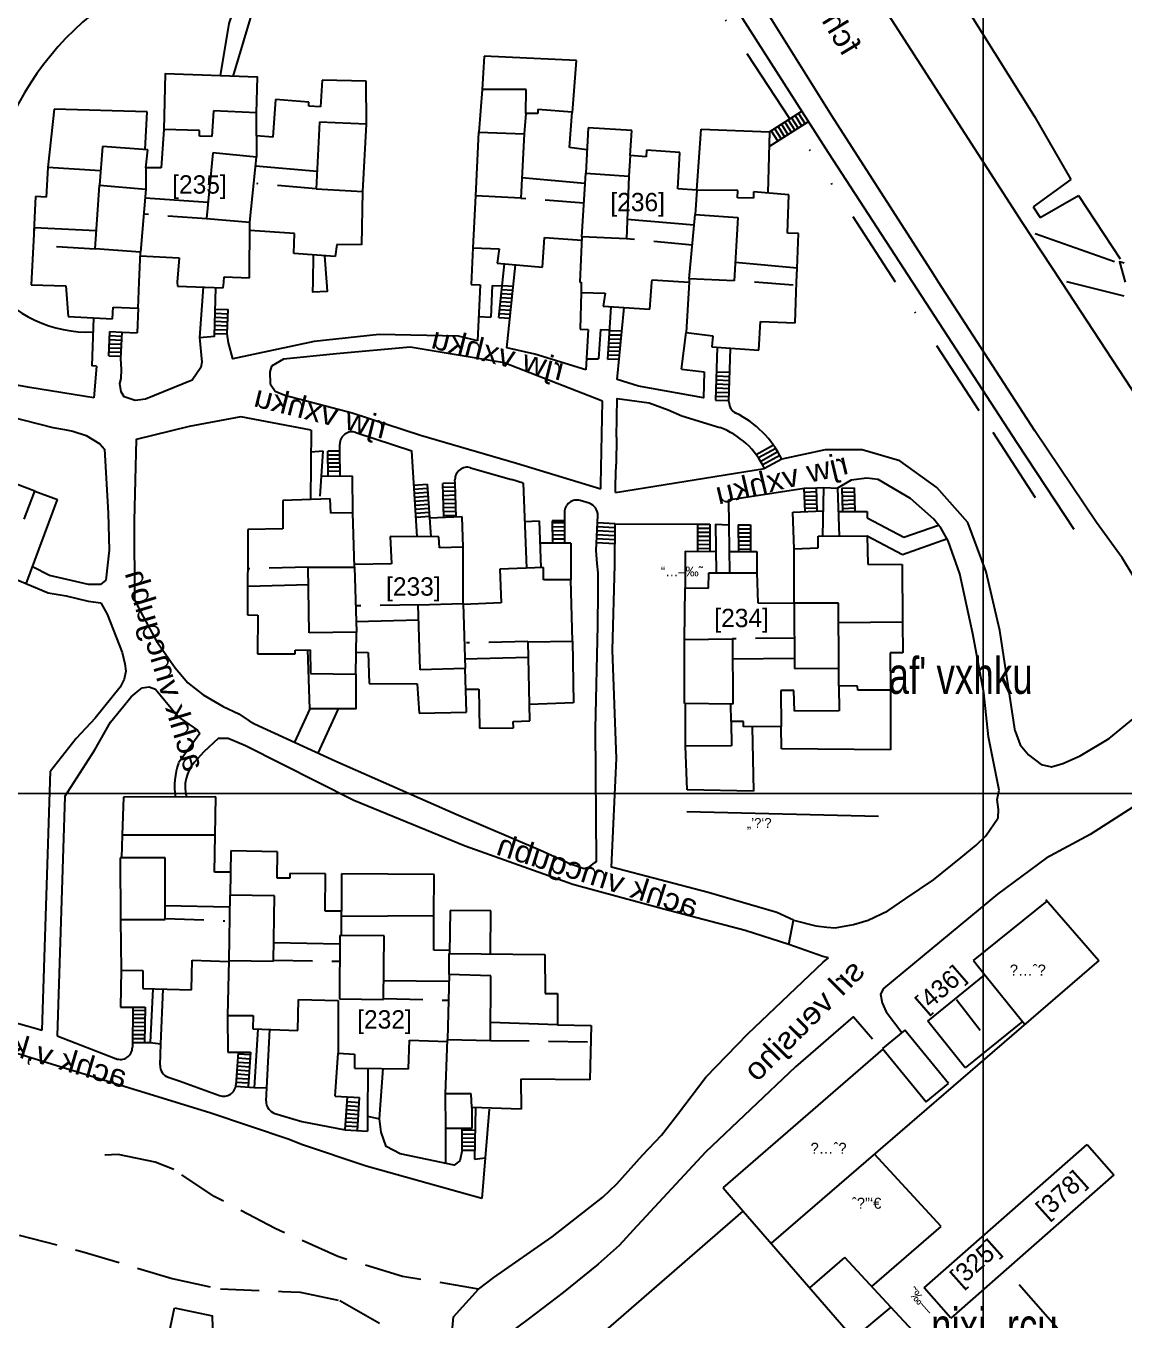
# Model space of a CAD drawing. Header units: millimetres. Extents: x 206768 to 208678, y 737854 to 739416.
# Drawn here: x 207754.6 to 207844.4, y 738265.2 to 738370.9 of the extents above; entities that cross this region are included whole.
import ezdxf
from ezdxf.enums import TextEntityAlignment as Align

# ---------------------------------------------------------------- set-up
doc = ezdxf.new("R2010")
doc.units = ezdxf.units.MM
doc.header["$LTSCALE"] = 0.5
doc.linetypes.add('DIVIDE', pattern=[31.75, 12.7, -6.35, 0, -6.35, 0, -6.35])
doc.linetypes.add('HIDDEN', pattern=[9.525, 6.35, -3.175])
doc.layers.get('0').update_dxf_attribs({"color": 2})
for name, color, linetype, lineweight in [('1COVER', 7, 'Continuous', 25), ('1DIRT-ROAD', 30, 'HIDDEN', 25), ('1KAV-ASFLT', 7, 'Continuous', 25), ('1PRAT', 12, 'Continuous', 25), ('A-NOTE', 82, 'Continuous', 9), ('R-E-SAFA', 7, 'Continuous', 25), ('R-MER', 7, 'Continuous', 25), ('R-ROAD', 7, 'Continuous', 25), ('rehovot', 7, 'Continuous', 40)]:
    doc.layers.add(name, color=color, linetype=linetype, lineweight=lineweight)
for name, color, linetype in [('1MADREGOT', 60, 'Continuous'), ('F-KIR-TOMECH', 140, 'Continuous'), ('F-MADREGOT', 61, 'Continuous'), ('H-AGRO', 6, 'Continuous'), ('H-DOT', 2, 'Continuous'), ('H-HOUSE', 6, 'Continuous'), ('H-MIKLAT', 6, 'Continuous'), ('H-MIVNE', 6, 'Continuous'), ('H-ROOF', 6, 'HIDDEN'), ('H-SCHACHA', 6, 'Continuous'), ('MISPAR', 1, 'Continuous'), ('R-MIDRACHA', 31, 'Continuous'), ('T-KOLTAN', 7, 'Continuous'), ('TEXT', 7, 'Continuous'), ('W-CANAL', 7, 'DIVIDE')]:
    doc.layers.add(name, color=color, linetype=linetype)
doc.layers.add('help', color=2, linetype='Continuous', lineweight=9, plot=False)
doc.styles.add('NR1', font='narkism$.shx')
doc.styles.add('REHOV-BIG', font='gil1.shx', dxfattribs={"height": 1.8})
doc.styles.add('TRHEBTXT', font='hebtxt')

# ---------------------------------------------------------------- blocks, each defined once
blk = doc.blocks.new('ANOT0')
at = {"style": 'TRHEBTXT', "flags": 8}
blk.add_attdef('TEXT', text='', height=1.6, dxfattribs=at).set_placement((0, -1.16), align=Align.TOP_CENTER)
blk = doc.blocks.new('ANOT10')
at = {"style": 'TRHEBTXT', "flags": 8}
blk.add_attdef('TEXT', text='', height=1.6, dxfattribs=at).set_placement((0, -1.16), align=Align.TOP_CENTER)
blk = doc.blocks.new('ANOT200')
at = {"style": 'TRHEBTXT', "flags": 8}
blk.add_attdef('TEXT', text='', height=1.8, dxfattribs=at).set_placement((0, 0), align=Align.MIDDLE_CENTER)
blk = doc.blocks.new('TR_LOT')
at = {"flags": 8}
blk.add_attdef('LOT', text='', height=3, dxfattribs=at).set_placement((0, 0), align=Align.MIDDLE_CENTER)

msp = doc.modelspace()

# ---------------------------------------------------------------- linework, layer by layer
at = {"layer": '1COVER'}
for p, q in [((207791.14, 738352.81), (207791, 738349.81)), ((207791, 738349.81), (207791.74, 738349.78)), ((207791.74, 738349.78), (207791.52, 738345.21)), ((207792.74, 738349.73), (207792.61, 738347.13)), ((207792.74, 738349.73), (207793.55, 738349.69)), ((207799.99, 738349.16), (207799.91, 738346.16)), ((207763.8, 738347.86), (207763.72, 738345.86)), ((207791.62, 738347.18), (207792.61, 738347.13)), ((207762.48, 738345.91), (207763.72, 738345.86)), ((207799.91, 738346.16), (207800.58, 738346.14)), ((207800.58, 738346.14), (207800.37, 738342.83)), ((207801.58, 738346.12), (207801.43, 738343.72)), ((207801.58, 738346.12), (207802.3, 738346.1)), ((207808.21, 738342.89), (207808.58, 738345.87)), ((207800.43, 738343.74), (207801.43, 738343.72)), ((207808.21, 738342.89), (207810.05, 738342.66)), ((207808.24, 738339.07), (207811.34, 738338.12)), ((207781.59, 738337.72), (207786.16, 738336.21)), ((207780.29, 738336.2), (207780.28, 738336.76)), ((207781.32, 738334.15), (207778.78, 738334.12)), ((207781.35, 738331.15), (207781.32, 738334.15)), ((207790.97, 738334.83), (207794.31, 738333.86)), ((207802.81, 738332.82), (207814.99, 738334.76)), ((207755.35, 738332.93), (207757.22, 738332.23)), ((207789.7, 738333.57), (207789.69, 738333.84)), ((207812.05, 738332.21), (207818.22, 738333.16)), ((207754.65, 738325.36), (207757.22, 738332.23)), ((207812.05, 738332.21), (207812.08, 738330.17)), ((207790.29, 738330.81), (207787.58, 738330.72)), ((207790.37, 738328.34), (207790.29, 738330.81)), ((207817.3, 738331.21), (207819.79, 738331.31)), ((207817.42, 738328.21), (207817.3, 738331.21)), ((207821.02, 738331.25), (207823.37, 738331.27)), ((207823.37, 738331.27), (207823.37, 738330.75)), ((207823.37, 738330.75), (207826.36, 738329.15)), ((207826.36, 738329.15), (207829.2, 738330.15)), ((207823.38, 738329.27), (207826.25, 738327.74)), ((207826.25, 738327.74), (207829.94, 738329.04)), ((207799.15, 738328.68), (207796.63, 738328.67)), ((207799.15, 738328.68), (207799.16, 738325.68)), ((207808.51, 738328.01), (207808.5, 738325)), ((207808.51, 738328.01), (207811.01, 738328)), ((207812.11, 738327.99), (207814.35, 738327.98)), ((207814.35, 738327.98), (207814.36, 738326.26)), ((207777.84, 738315.13), (207776.58, 738312.4)), ((207780.15, 738315.13), (207778.49, 738311.52)), ((207758.74, 738312.72), (207756.63, 738310.05)), ((207755.96, 738288.89), (207756.63, 738310.05)), ((207757.81, 738307.98), (207757.19, 738288.43)), ((207824.31, 738306.35), (207808.63, 738306.73)), ((207832.06, 738294.56), (207838.09, 738299.42)), ((207733.72, 738295.15), (207755.96, 738288.89)), ((207832.06, 738294.56), (207833, 738293.39)), ((207769.67, 738282.13), (207734.77, 738292.85)), ((207762.4, 738293.77), (207762.36, 738290.77)), ((207762.36, 738290.77), (207764.36, 738290.75)), ((207763.36, 738290.76), (207763.33, 738287.48)), ((207764.36, 738290.75), (207764.33, 738287.87)), ((207771.11, 738290.08), (207771.13, 738287.08)), ((207836.07, 738289.58), (207836.25, 738289.36)), ((207763.33, 738287.88), (207764.79, 738287.86)), ((207771.13, 738287.08), (207772.97, 738287.09)), ((207771.97, 738287.08), (207771.79, 738284.42)), ((207772.97, 738287.09), (207772.78, 738284.24)), ((207779.91, 738283.5), (207780.14, 738286.99)), ((207811.61, 738275.99), (207824.67, 738287.32)), ((207771.78, 738284.31), (207773.28, 738284.21)), ((207779.91, 738283.5), (207781.9, 738283.37)), ((207782.55, 738281.85), (207782.55, 738280.62)), ((207780.72, 738280.74), (207782.55, 738280.62)), ((207788.94, 738277.99), (207788.93, 738280.85)), ((207829.43, 738272.85), (207823.96, 738278.76)), ((207811.61, 738275.99), (207813.25, 738274.1)), ((207823.76, 738267.93), (207829.43, 738272.85)), ((207818.69, 738267.83), (207821.55, 738270.31)), ((207825.32, 738266.25), (207821.55, 738270.31)), ((207842.56, 738260.37), (207835.79, 738268.07))]:
    msp.add_line(p, q, dxfattribs=at)
msp.add_lwpolyline([(207801.36, 738330.92, 0.344001), (207800.65, 738331.93), (207799.93, 738332.15, 0.504859), (207798.64, 738331.19), (207798.64, 738330.5)], format="xyb", dxfattribs=at)
msp.add_lwpolyline([(207802.78, 738330.26), (207809.52, 738330.23)], dxfattribs=at)
for centre, radius, start, end in [((207774.8, 738353.58), 23.51, 114.9818, 188.8114), ((207759.68, 738356.07), 10.15, 216.9094, 272.6601), ((207813.08, 738340.2), 1, 178.4089, 244.026), ((207809.09, 738332.02), 8.1, 25.7419, 64.026), ((207781.28, 738336.77), 1, 71.7501, 180.7534), ((207809.09, 738332.02), 6.5, 24.952, 69.7871), ((207790.69, 738333.87), 1, 73.737, 181.8403), ((207772.75, 738308.81), 5.97, 161.4491, 188.4612), ((207770.69, 738308.76), 3.05, 138.8884, 195.6513), ((207762.33, 738287.49), 1, 248.4963, 359.3616), ((207770.79, 738284.48), 1, 250.1448, 356.2264)]:
    msp.add_arc(centre, radius, start, end, dxfattribs=at)
at = {"layer": '1DIRT-ROAD'}
for p, q in [((207749.46, 738273.34), (207759.2, 738270.81)), ((207759.2, 738270.81), (207766.59, 738268.58)), ((207766.59, 738268.58), (207770.52, 738267.75)), ((207770.52, 738267.75), (207775.57, 738267.54)), ((207775.57, 738267.54), (207777.03, 738267.48)), ((207777.03, 738267.48), (207780.28, 738266.79)), ((207780.28, 738266.79), (207782.39, 738265.6)), ((207782.39, 738265.6), (207783.52, 738264.94))]:
    msp.add_line(p, q, dxfattribs=at)
msp.add_lwpolyline([(207791.6, 738267.73), (207785.41, 738268.76), (207780.11, 738270.38), (207775, 738272.68), (207770.02, 738275.3), (207766.71, 738277.49), (207765.2, 738278.09), (207762.16, 738278.71), (207761.07, 738278.66)], dxfattribs=at)
at = {"layer": '1KAV-ASFLT'}
for p, q in [((207819.94, 738336.29), (207816.39, 738335.54)), ((207822.96, 738336.29), (207819.94, 738336.29)), ((207826.05, 738335.39), (207822.96, 738336.29)), ((207829.07, 738333.23), (207826.05, 738335.39)), ((207831.6, 738330.36), (207829.07, 738333.23)), ((207833.1, 738326.33), (207831.6, 738330.36)), ((207844.22, 738327.48), (207842.1, 738330.37)), ((207845.72, 738325.02), (207844.22, 738327.48)), ((207834.21, 738321.54), (207833.1, 738326.33)), ((207835.46, 738313.31), (207834.21, 738321.54)), ((207843.14, 738312.7), (207846.78, 738315.67)), ((207834.15, 738308.49), (207833.28, 738312.84)), ((207835.47, 738313.32), (207835.88, 738312.2)), ((207835.88, 738312.2), (207836.56, 738311.39)), ((207840.77, 738311.3), (207843.14, 738312.7)), ((207836.56, 738311.39), (207837.6, 738310.58)), ((207839.36, 738310.68), (207840.77, 738311.3)), ((207837.6, 738310.58), (207838.44, 738310.41)), ((207838.44, 738310.41), (207839.36, 738310.68)), ((207833.99, 738307.74), (207834.15, 738308.49)), ((207834.1, 738306.91), (207833.99, 738307.74)), ((207834.08, 738306.24), (207834.1, 738306.91)), ((207833.07, 738304.77), (207834.08, 738306.24)), ((207832.29, 738304.01), (207833.07, 738304.77)), ((207831.05, 738303), (207832.29, 738304.01)), ((207828.78, 738301.16), (207831.05, 738303)), ((207826.53, 738299.63), (207828.78, 738301.16)), ((207825.06, 738298.63), (207826.53, 738299.63)), ((207823.46, 738297.88), (207825.06, 738298.63)), ((207817.35, 738297.88), (207819.17, 738297.4)), ((207819.17, 738297.4), (207820.08, 738297.29)), ((207820.08, 738297.29), (207820.76, 738297.24)), ((207820.76, 738297.24), (207822.25, 738297.52)), ((207822.25, 738297.52), (207823.46, 738297.88)), ((207813.61, 738288.58), (207819.77, 738294.45)), ((207810.19, 738285.03), (207813.61, 738288.58)), ((207817.52, 738285.89), (207810.15, 738278.91)), ((207807.88, 738281.98), (207810.19, 738285.03)), ((207806.57, 738280.31), (207807.88, 738281.98)), ((207805.01, 738278.67), (207806.57, 738280.31)), ((207802.91, 738276.33), (207805.01, 738278.67)), ((207810.15, 738278.91), (207804.24, 738272.54)), ((207801.77, 738275.23), (207802.91, 738276.33)), ((207797.62, 738272), (207801.77, 738275.23)), ((207792.86, 738268.68), (207797.62, 738272)), ((207804.24, 738272.54), (207803.11, 738271.29)), ((207803.11, 738271.29), (207801.4, 738269.77)), ((207801.4, 738269.77), (207798.54, 738267.45)), ((207791.6, 738267.73), (207792.86, 738268.68)), ((207789.58, 738265.45), (207791.6, 738267.73)), ((207798.54, 738267.45), (207795.66, 738265.28)), ((207789.09, 738260.38), (207789.58, 738265.45)), ((207795.66, 738265.28), (207794.08, 738264.11))]:
    msp.add_line(p, q, dxfattribs=at)
for points in [[(207747.59, 738521.65), (207747.59, 738521.65), (207752.97, 738512.11), (207759.33, 738499.36), (207770.23, 738474.63), (207778.56, 738456.41), (207785.34, 738441.82), (207792.15, 738426.81), (207800, 738412.62), (207807.37, 738399.56), (207820.94, 738378.31), (207836.04, 738354.86), (207839.24, 738350)], [(207829.19, 738350), (207828.78, 738350.64), (207820.49, 738363.59), (207813.27, 738375.17), (207803.03, 738391.57), (207795.48, 738404.25), (207791.16, 738411.81), (207790.15, 738413.28), (207789.58, 738413.74), (207787.6, 738414.5), (207784.5, 738415.31), (207781.49, 738415.1)], [(207842.11, 738330.36), (207837.07, 738337.84), (207829.19, 738350)], [(207839.24, 738350), (207846.5, 738338.95), (207850, 738333.62)], [(207833.28, 738312.84), (207832.91, 738316.45), (207832, 738321.27), (207830.95, 738326.17), (207830, 738328.87), (207829.42, 738329.88), (207828.81, 738330.62), (207826.91, 738332.31), (207824.27, 738333.87), (207823.34, 738333.97), (207822.07, 738333.83), (207820.95, 738333.16)], [(207849.96, 738308.73), (207845.76, 738307.53), (207841.59, 738304.87), (207838.01, 738302.93), (207834.01, 738300), (207828.65, 738295.56), (207824.71, 738292.28), (207824.46, 738291.81), (207824.59, 738291.11), (207824.93, 738290.39), (207826.21, 738288.69)], [(207817.53, 738285.89), (207822.25, 738289.98), (207823.81, 738288.17)]]:
    msp.add_lwpolyline(points, dxfattribs=at)
at = {"layer": '1MADREGOT'}
for p, q in [((207815.4, 738362.28), (207818.03, 738363.96)), ((207815.36, 738361.07), (207818.57, 738363.12)), ((207793.49, 738349.07), (207794.4, 738349.02)), ((207793.52, 738349.4), (207794.43, 738349.35)), ((207793.55, 738349.73), (207794.46, 738349.68)), ((207770.1, 738347.79), (207771.15, 738347.75)), ((207771.07, 738345.77), (207771.15, 738347.75)), ((207793.35, 738347.76), (207794.26, 738347.71)), ((207793.38, 738348.09), (207794.29, 738348.04)), ((207793.42, 738348.41), (207794.33, 738348.36)), ((207793.45, 738348.74), (207794.36, 738348.69)), ((207770.07, 738346.8), (207771.11, 738346.76)), ((207770.08, 738347.13), (207771.13, 738347.09)), ((207770.09, 738347.46), (207771.14, 738347.42)), ((207793.31, 738347.43), (207794.22, 738347.38)), ((207761.4, 738343.98), (207761.48, 738345.96)), ((207761.47, 738345.63), (207762.47, 738345.58)), ((207761.48, 738345.96), (207762.48, 738345.91)), ((207762.39, 738343.75), (207762.48, 738345.91)), ((207770.05, 738346.14), (207771.08, 738346.1)), ((207770.05, 738345.81), (207771.07, 738345.77)), ((207770.06, 738346.47), (207771.1, 738346.43)), ((207802.28, 738345.68), (207803.3, 738345.7)), ((207802.3, 738346.01), (207803.33, 738346.04)), ((207761.43, 738344.64), (207762.43, 738344.6)), ((207761.44, 738344.97), (207762.44, 738344.93)), ((207761.45, 738345.3), (207762.45, 738345.25)), ((207802.21, 738344.69), (207803.2, 738344.71)), ((207802.23, 738345.02), (207803.23, 738345.04)), ((207802.26, 738345.35), (207803.26, 738345.37)), ((207761.4, 738343.98), (207762.4, 738343.94)), ((207761.41, 738344.31), (207762.41, 738344.27)), ((207802.17, 738344.03), (207803.13, 738344.05)), ((207802.19, 738344.36), (207803.17, 738344.38)), ((207811.07, 738342.67), (207812.16, 738342.63)), ((207811.04, 738341.68), (207812.13, 738341.64)), ((207811.05, 738342.01), (207812.14, 738341.97)), ((207811.06, 738342.34), (207812.15, 738342.3)), ((207811, 738340.69), (207812.09, 738340.65)), ((207811.01, 738341.02), (207812.1, 738340.98)), ((207811.03, 738341.35), (207812.12, 738341.31)), ((207780.29, 738336.2), (207779.29, 738336.18)), ((207779.32, 738334.12), (207779.29, 738336.18)), ((207780.32, 738334.14), (207780.29, 738336.2)), ((207815.72, 738336.68), (207814.31, 738335.9)), ((207815.91, 738336.41), (207814.5, 738335.63)), ((207816.07, 738336.12), (207814.68, 738335.35)), ((207780.29, 738335.87), (207779.29, 738335.86)), ((207780.3, 738335.54), (207779.3, 738335.53)), ((207780.3, 738335.21), (207779.3, 738335.2)), ((207816.23, 738335.83), (207814.84, 738335.06)), ((207780.31, 738334.88), (207779.31, 738334.87)), ((207780.31, 738334.55), (207779.31, 738334.54)), ((207786.36, 738333.09), (207787.43, 738333.17)), ((207789.7, 738333.57), (207788.7, 738333.54)), ((207788.79, 738330.76), (207788.7, 738333.54)), ((207789.71, 738333.24), (207788.71, 738333.21)), ((207818.22, 738333.16), (207819.18, 738333.2)), ((207818.3, 738331.25), (207818.22, 738333.16)), ((207819.3, 738331.29), (207819.22, 738333.2)), ((207821.3, 738333.16), (207822.3, 738333.2)), ((207821.3, 738333.16), (207821.36, 738331.26)), ((207822.3, 738333.2), (207822.37, 738331.26)), ((207786.39, 738332.76), (207787.46, 738332.84)), ((207786.41, 738332.43), (207787.48, 738332.51)), ((207786.44, 738332.1), (207787.51, 738332.18)), ((207789.72, 738332.91), (207788.72, 738332.88)), ((207789.73, 738332.58), (207788.73, 738332.55)), ((207789.74, 738332.25), (207788.74, 738332.22)), ((207789.75, 738331.92), (207788.76, 738331.89)), ((207818.23, 738332.83), (207819.23, 738332.88)), ((207818.25, 738332.5), (207819.25, 738332.55)), ((207818.26, 738332.18), (207819.26, 738332.22)), ((207818.27, 738331.85), (207819.27, 738331.89)), ((207821.31, 738332.83), (207822.31, 738332.87)), ((207821.32, 738332.5), (207822.32, 738332.54)), ((207821.33, 738332.17), (207822.33, 738332.21)), ((207821.34, 738331.84), (207822.34, 738331.88)), ((207786.46, 738331.77), (207787.53, 738331.85)), ((207786.49, 738331.45), (207787.56, 738331.53)), ((207786.51, 738331.12), (207787.58, 738331.2)), ((207786.54, 738330.79), (207787.61, 738330.87)), ((207789.77, 738331.59), (207788.77, 738331.56)), ((207789.78, 738331.26), (207788.78, 738331.23)), ((207789.79, 738330.93), (207788.79, 738330.9)), ((207818.29, 738331.52), (207819.29, 738331.56)), ((207821.36, 738331.51), (207822.36, 738331.55)), ((207798.64, 738330.5), (207797.64, 738330.49)), ((207797.64, 738330.49), (207797.65, 738328.67)), ((207798.64, 738330.33), (207797.64, 738330.32)), ((207798.64, 738330), (207797.64, 738329.99)), ((207802.76, 738329.93), (207801.32, 738330)), ((207802.78, 738330.26), (207801.33, 738330.33)), ((207809.52, 738330.23), (207809.51, 738328)), ((207809.52, 738329.9), (207810.52, 738329.89)), ((207810.52, 738330.22), (207810.51, 738328)), ((207812.84, 738330.17), (207813.84, 738330.18)), ((207812.84, 738330.17), (207812.85, 738327.99)), ((207812.84, 738329.84), (207813.84, 738329.85)), ((207813.84, 738330.18), (207813.85, 738327.98)), ((207798.64, 738329.67), (207797.64, 738329.66)), ((207798.64, 738329.34), (207797.64, 738329.33)), ((207798.65, 738329.01), (207797.65, 738329)), ((207802.76, 738328.61), (207801.25, 738328.69)), ((207802.77, 738328.94), (207801.27, 738329.02)), ((207802.73, 738329.27), (207801.28, 738329.35)), ((207802.75, 738329.6), (207801.3, 738329.68)), ((207809.51, 738329.57), (207810.51, 738329.56)), ((207809.51, 738329.24), (207810.51, 738329.23)), ((207809.51, 738328.91), (207810.51, 738328.9)), ((207812.84, 738329.51), (207813.84, 738329.52)), ((207812.85, 738329.18), (207813.85, 738329.19)), ((207812.85, 738328.85), (207813.85, 738328.86)), ((207809.51, 738328.58), (207810.51, 738328.57)), ((207809.51, 738328.25), (207810.51, 738328.24)), ((207812.85, 738328.52), (207813.85, 738328.53)), ((207812.85, 738328.19), (207813.85, 738328.2)), ((207763.35, 738289.86), (207764.35, 738289.85)), ((207763.36, 738290.52), (207764.36, 738290.5)), ((207763.36, 738290.19), (207764.36, 738290.17)), ((207763.34, 738289.2), (207764.34, 738289.19)), ((207763.34, 738288.87), (207764.34, 738288.86)), ((207763.34, 738288.54), (207764.34, 738288.53)), ((207763.35, 738289.53), (207764.35, 738289.52)), ((207763.33, 738288.21), (207764.33, 738288.2)), ((207771.94, 738286.61), (207772.93, 738286.55)), ((207771.96, 738286.94), (207772.95, 738286.88)), ((207771.87, 738285.63), (207772.87, 738285.56)), ((207771.89, 738285.96), (207772.89, 738285.89)), ((207771.91, 738286.28), (207772.91, 738286.22)), ((207771.8, 738284.64), (207772.8, 738284.57)), ((207771.83, 738284.97), (207772.82, 738284.9)), ((207771.85, 738285.3), (207772.85, 738285.23)), ((207780.72, 738280.74), (207780.9, 738283.44)), ((207781.72, 738280.67), (207781.9, 738283.37)), ((207780.83, 738282.39), (207781.83, 738282.32)), ((207780.86, 738282.72), (207781.85, 738282.65)), ((207780.88, 738283.05), (207781.88, 738282.98)), ((207780.77, 738281.4), (207781.77, 738281.33)), ((207780.79, 738281.73), (207781.79, 738281.66)), ((207780.81, 738282.06), (207781.81, 738281.99)), ((207780.75, 738281.07), (207781.74, 738281)), ((207790.29, 738279.09), (207790.29, 738280.85)), ((207790.31, 738280.08), (207791.32, 738280.06)), ((207790.32, 738280.74), (207791.34, 738280.72)), ((207790.32, 738280.41), (207791.33, 738280.39)), ((207790.29, 738279.09), (207791.3, 738279.07)), ((207790.3, 738279.75), (207791.32, 738279.73)), ((207790.3, 738279.42), (207791.31, 738279.4))]:
    msp.add_line(p, q, dxfattribs=at)
for points in [[(207817.48, 738363.61), (207818.02, 738362.77, 0.001866)], [(207817.76, 738363.79), (207818.3, 738362.94, 0.001866)], [(207815.81, 738362.54), (207816.35, 738361.7, 0.001866)], [(207816.09, 738362.72), (207816.63, 738361.88, 0.001866)], [(207816.37, 738362.9), (207816.9, 738362.05, 0.001866)], [(207816.64, 738363.08), (207817.18, 738362.23, 0.001866)], [(207816.92, 738363.25), (207817.46, 738362.41, 0.001866)], [(207817.2, 738363.43), (207817.74, 738362.59, 0.001866)], [(207815.53, 738362.36), (207816.07, 738361.52, 0.001866)], [(207789.79, 738330.8), (207789.7, 738333.57, -0.510094)]]:
    msp.add_lwpolyline(points, format="xyb", dxfattribs=at)
for points in [[(207798.64, 738330.5), (207798.65, 738328.68)], [(207809.52, 738330.23), (207810.52, 738330.22)]]:
    msp.add_lwpolyline(points, dxfattribs=at)
at = {"layer": '1PRAT'}
for p, q in [((207766.23, 738263.6), (207766.78, 738266.19)), ((207766.78, 738266.19), (207769.88, 738265.54)), ((207770, 738261.54), (207769.88, 738265.54))]:
    msp.add_line(p, q, dxfattribs=at)
at = {"layer": 'F-KIR-TOMECH'}
for p, q in [((207837.98, 738299.55), (207842.3, 738294.57)), ((207842.3, 738294.57), (207815.52, 738271.48))]:
    msp.add_line(p, q, dxfattribs=at)
at = {"layer": 'F-MADREGOT'}
for p, q in [((207793.28, 738347.1), (207793.74, 738351.5)), ((207793.94, 738344.64), (207794.64, 738351.42)), ((207802.42, 738347.99), (207802.15, 738343.7)), ((207802.93, 738342.05), (207803.52, 738347.92)), ((207793.28, 738347.1), (207794.19, 738347.05)), ((207811.11, 738344.67), (207810.99, 738340.36)), ((207812.08, 738340.23), (207812.2, 738344.6)), ((207802.15, 738343.7), (207803.1, 738343.72)), ((207810.99, 738340.36), (207812.08, 738340.32)), ((207777.93, 738337.89), (207777.89, 738332.25)), ((207778.91, 738336.18), (207777.92, 738336.1)), ((207778.67, 738332.5), (207778.91, 738336.18)), ((207786.61, 738329.2), (207786.16, 738336.21)), ((207786.34, 738333.42), (207787.41, 738333.5)), ((207787.41, 738333.5), (207787.71, 738329.19)), ((207795.26, 738333.57), (207795.53, 738326.62)), ((207819.74, 738329.24), (207819.84, 738333.23)), ((207819.84, 738333.23), (207820.95, 738333.16)), ((207820.95, 738333.16), (207821.09, 738329.25)), ((207795.38, 738330.44), (207796.56, 738330.49)), ((207796.56, 738330.49), (207796.71, 738326.66)), ((207810.98, 738330.22), (207811.04, 738326.24)), ((207810.98, 738330.22), (207812.08, 738330.17)), ((207812.08, 738330.17), (207812.13, 738326.25)), ((207765.01, 738292.26), (207764.79, 738287.86)), ((207765.66, 738287.77), (207765.84, 738292.23)), ((207773.59, 738288.97), (207773.28, 738284.21)), ((207774.32, 738284.17), (207774.56, 738288.94)), ((207764.79, 738287.86), (207765.66, 738287.77)), ((207782.57, 738285.78), (207782.55, 738281.85)), ((207783.53, 738281.64), (207783.81, 738285.76)), ((207773.28, 738284.21), (207774.32, 738284.17)), ((207791.37, 738282.54), (207791.29, 738278.35)), ((207782.55, 738281.85), (207783.53, 738281.64)), ((207791.29, 738278.35), (207792.15, 738278.46))]:
    msp.add_line(p, q, dxfattribs=at)
for points in [[(207778.09, 738352.23), (207778.07, 738350)], [(207779.21, 738350), (207779.05, 738352.16)], [(207778.07, 738350), (207778.06, 738349.2), (207779.26, 738349.27), (207779.21, 738350)], [(207769.12, 738349.58), (207768.82, 738345.47), (207770.04, 738345.58), (207770.14, 738349.54)], [(207792.47, 738282.43), (207792.15, 738278.46)]]:
    msp.add_lwpolyline(points, dxfattribs=at)
at = {"layer": 'H-AGRO'}
for p, q in [((207798.93, 738261.68), (207813.25, 738274.1)), ((207813.25, 738274.1), (207821.66, 738264.41))]:
    msp.add_line(p, q, dxfattribs=at)
at = {"layer": 'H-DOT', "color": 51}
msp.add_line((207790.51, 738318.43), (207786.84, 738318.32), dxfattribs=at)
at = {"layer": 'H-HOUSE'}
for p, q in [((207778.83, 738366.51), (207778.71, 738364.33)), ((207782.43, 738366.42), (207778.83, 738366.51)), ((207782.47, 738362.9), (207782.43, 738366.42)), ((207791.9, 738365.75), (207791.64, 738362.24)), ((207795.5, 738365.74), (207791.9, 738365.75)), ((207795.48, 738363.78), (207795.5, 738365.74)), ((207775.03, 738364.93), (207774.81, 738361.84)), ((207777.74, 738364.71), (207775.03, 738364.93)), ((207777.74, 738364.37), (207777.74, 738364.71)), ((207769.96, 738363.99), (207769.82, 738361.91)), ((207773.48, 738363.83), (207769.96, 738363.99)), ((207773.46, 738361.96), (207773.48, 738363.83)), ((207778.71, 738364.33), (207777.74, 738364.37)), ((207795.48, 738363.78), (207795.35, 738362.11)), ((207796.47, 738363.78), (207795.48, 738363.78)), ((207796.47, 738364.1), (207796.47, 738363.78)), ((207799.27, 738363.88), (207796.47, 738364.1)), ((207799.04, 738360.99), (207799.27, 738363.88)), ((207778.62, 738363.08), (207778.36, 738357.61)), ((207782.47, 738362.9), (207778.62, 738363.08)), ((207782.17, 738357.39), (207782.47, 738362.9)), ((207800.57, 738362.61), (207800.37, 738358.89)), ((207804.15, 738362.39), (207800.57, 738362.61)), ((207765.91, 738362.48), (207765.67, 738359.34)), ((207768.81, 738362.4), (207765.91, 738362.48)), ((207768.81, 738361.93), (207768.81, 738362.4)), ((207769.82, 738361.91), (207768.81, 738361.93)), ((207773.46, 738361.96), (207773.46, 738360.21)), ((207774.81, 738361.84), (207773.46, 738361.96)), ((207791.39, 738357.05), (207791.64, 738362.24)), ((207791.64, 738362.24), (207795.35, 738362.11)), ((207795.35, 738362.11), (207795.06, 738356.85)), ((207804.01, 738360.34), (207804.15, 738362.39)), ((207760.89, 738361.09), (207760.63, 738357.92)), ((207764.59, 738360.82), (207760.89, 738361.09)), ((207764.43, 738359.34), (207764.59, 738360.82)), ((207769.91, 738360.55), (207769.39, 738355.19)), ((207773.46, 738360.21), (207769.91, 738360.55)), ((207800.47, 738360.8), (207799.04, 738360.99)), ((207805.34, 738360.77), (207805.31, 738360.24)), ((207808.06, 738360.59), (207805.34, 738360.77)), ((207807.89, 738357.61), (207808.06, 738360.59)), ((207756.42, 738359.37), (207756.28, 738356.95)), ((207760.73, 738359.1), (207756.42, 738359.37)), ((207772.93, 738354.9), (207773.46, 738360.21)), ((207773.39, 738359.49), (207778.43, 738359.06)), ((207804.01, 738360.34), (207803.91, 738358.65)), ((207805.31, 738360.24), (207804.01, 738360.34)), ((207764.43, 738359.34), (207764.43, 738357.6)), ((207765.67, 738359.34), (207764.43, 738359.34)), ((207800.28, 738358.05), (207795.15, 738358.51)), ((207800.05, 738353.7), (207800.37, 738358.89)), ((207800.37, 738358.89), (207803.91, 738358.65)), ((207803.91, 738358.65), (207803.7, 738353.53)), ((207760.28, 738352.71), (207760.63, 738357.92)), ((207760.63, 738357.92), (207764.43, 738357.6)), ((207764.43, 738357.6), (207763.99, 738352.44)), ((207778.36, 738357.61), (207782.17, 738357.39)), ((207782.14, 738357.39), (207782.04, 738353.04)), ((207809.45, 738357.52), (207807.89, 738357.61)), ((207809.45, 738357.51), (207809.32, 738355.53)), ((207812.8, 738357.48), (207809.45, 738357.51)), ((207812.77, 738356.89), (207812.8, 738357.48)), ((207814.08, 738357.37), (207814.08, 738356.86)), ((207816.96, 738357.13), (207814.08, 738357.37)), ((207755.41, 738356.99), (207755.27, 738354.13)), ((207756.28, 738356.95), (207755.41, 738356.99)), ((207764.37, 738356.89), (207769.52, 738356.54)), ((207791.38, 738357.04), (207791.14, 738352.81)), ((207795.06, 738356.85), (207791.39, 738357.05)), ((207814.08, 738356.86), (207812.77, 738356.89)), ((207816.85, 738353.99), (207816.96, 738357.13)), ((207769.39, 738355.19), (207772.93, 738354.9)), ((207808.83, 738350.28), (207809.32, 738355.53)), ((207809.32, 738355.53), (207812.8, 738355.27)), ((207812.8, 738355.27), (207812.5, 738350.11)), ((207755.31, 738354.43), (207755.06, 738349.79)), ((207760.38, 738354.18), (207755.31, 738354.43)), ((207772.91, 738350.34), (207772.93, 738354.9)), ((207776.58, 738353.97), (207772.93, 738354.22)), ((207809.24, 738354.65), (207803.76, 738355.11)), ((207776.52, 738352.35), (207776.58, 738353.97)), ((207780.04, 738353.08), (207779.91, 738352.09)), ((207782.04, 738353.04), (207780.04, 738353.08)), ((207796.84, 738351.22), (207797, 738353.64)), ((207797, 738353.64), (207800.05, 738353.43)), ((207800.05, 738353.7), (207799.9, 738350)), ((207803.7, 738353.53), (207800.05, 738353.7)), ((207817.77, 738353.97), (207816.85, 738353.99)), ((207817.64, 738351.15), (207817.77, 738353.97)), ((207763.99, 738352.44), (207760.28, 738352.71)), ((207763.89, 738350), (207763.99, 738352.44)), ((207763.97, 738352.16), (207767.16, 738351.99)), ((207767.16, 738351.99), (207766.99, 738350)), ((207779.91, 738352.09), (207776.52, 738352.35)), ((207791.14, 738352.81), (207793.3, 738352.71)), ((207793.3, 738352.71), (207793.15, 738351.55)), ((207793.15, 738351.55), (207796.84, 738351.22)), ((207817.64, 738351.15), (207812.59, 738351.61)), ((207817.6, 738350), (207817.64, 738351.15)), ((207763.8, 738347.86), (207763.89, 738350)), ((207766.99, 738350), (207767.02, 738349.66)), ((207770.76, 738349.52), (207770.79, 738350)), ((207770.79, 738350), (207770.82, 738350.44)), ((207770.82, 738350.44), (207772.91, 738350.34)), ((207799.9, 738350), (207800, 738350)), ((207800, 738350), (207799.99, 738349.16)), ((207805.6, 738347.78), (207805.78, 738350)), ((207805.78, 738350), (207805.79, 738350.18)), ((207805.79, 738350.18), (207808.82, 738350)), ((207808.82, 738350), (207808.58, 738345.87)), ((207808.83, 738350.28), (207808.82, 738350)), ((207812.5, 738350.11), (207808.83, 738350.28)), ((207817.48, 738346.68), (207817.6, 738350)), ((207755.06, 738349.79), (207757.89, 738349.7)), ((207757.89, 738349.7), (207758.07, 738347.19)), ((207767.02, 738349.66), (207770.76, 738349.52)), ((207799.99, 738349.16), (207801.95, 738349.11)), ((207801.95, 738349.11), (207801.79, 738348.03)), ((207761.7, 738347.01), (207761.75, 738347.95)), ((207761.75, 738347.95), (207763.8, 738347.86)), ((207801.79, 738348.03), (207805.6, 738347.78)), ((207758.07, 738347.19), (207761.7, 738347.01)), ((207814.52, 738344.44), (207814.66, 738346.79)), ((207814.66, 738346.79), (207817.48, 738346.68)), ((207808.58, 738345.87), (207810.75, 738345.6)), ((207810.75, 738345.6), (207810.67, 738344.7)), ((207810.67, 738344.7), (207814.52, 738344.44)), ((207779.49, 738332.3), (207775.62, 738332.17)), ((207775.62, 738332.17), (207775.62, 738329.84)), ((207779.55, 738331.13), (207779.49, 738332.3)), ((207781.35, 738331.15), (207779.55, 738331.13)), ((207781.49, 738326.7), (207781.35, 738331.15)), ((207772.75, 738329.79), (207772.73, 738322.81)), ((207775.62, 738329.84), (207772.75, 738329.79)), ((207784.4, 738329.22), (207784.51, 738326.97)), ((207788.36, 738329.19), (207784.4, 738329.22)), ((207788.43, 738328.28), (207788.36, 738329.19)), ((207819.38, 738329.24), (207823.38, 738329.27)), ((207819.38, 738328.29), (207819.38, 738329.24)), ((207823.38, 738329.27), (207823.44, 738326.95)), ((207790.37, 738328.34), (207788.43, 738328.28)), ((207790.36, 738323.72), (207790.37, 738328.34)), ((207817.41, 738323.76), (207817.42, 738328.21)), ((207817.42, 738328.21), (207819.38, 738328.29)), ((207777.78, 738321.34), (207777.68, 738326.72)), ((207777.68, 738326.72), (207781.49, 738326.7)), ((207784.51, 738326.97), (207781.48, 738326.94)), ((207781.49, 738326.7), (207781.64, 738321.41)), ((207796.91, 738326.67), (207793.36, 738326.54)), ((207796.93, 738325.67), (207796.91, 738326.67)), ((207823.44, 738326.95), (207826.24, 738326.94)), ((207826.24, 738326.94), (207826.25, 738322.21)), ((207793.36, 738326.54), (207793.46, 738323.79)), ((207799.16, 738325.68), (207796.93, 738325.67)), ((207799.28, 738320.67), (207799.16, 738325.68)), ((207810.42, 738325), (207810.43, 738326.24)), ((207810.43, 738326.24), (207814.36, 738326.26)), ((207814.36, 738326.26), (207814.43, 738323.8)), ((207772.78, 738325.17), (207777.71, 738325.29)), ((207808.44, 738320.75), (207808.49, 738325.01)), ((207808.49, 738325.01), (207810.42, 738325)), ((207786.68, 738323.63), (207790.35, 738323.74)), ((207786.84, 738318.32), (207786.68, 738323.63)), ((207793.46, 738323.79), (207790.35, 738323.66)), ((207790.35, 738323.74), (207790.51, 738318.43)), ((207814.43, 738323.8), (207817.46, 738323.76)), ((207821.03, 738323.78), (207817.41, 738323.76)), ((207817.41, 738323.76), (207817.43, 738318.44)), ((207821.05, 738318.46), (207821.03, 738323.78)), ((207772.73, 738322.81), (207773.58, 738322.78)), ((207773.58, 738322.78), (207773.55, 738319.64)), ((207781.62, 738322.27), (207786.72, 738322.42)), ((207781.64, 738321.41), (207777.78, 738321.34)), ((207781.59, 738317.96), (207781.64, 738321.41)), ((207826.25, 738322.21), (207821.04, 738322.17)), ((207826.25, 738322.21), (207826.29, 738319.71)), ((207795.66, 738320.61), (207799.28, 738320.67)), ((207795.77, 738315.49), (207795.66, 738320.61)), ((207799.28, 738320.67), (207799.38, 738315.63)), ((207808.44, 738320.8), (207812.36, 738320.85)), ((207808.44, 738315.58), (207808.44, 738320.8)), ((207812.36, 738320.85), (207812.39, 738315.53)), ((207773.55, 738319.64), (207776.64, 738319.64)), ((207776.64, 738319.94), (207777.86, 738319.96)), ((207776.64, 738319.64), (207776.64, 738319.94)), ((207777.86, 738319.96), (207777.89, 738318.01)), ((207781.62, 738319.76), (207782.6, 738319.73)), ((207782.6, 738319.73), (207782.67, 738317.2)), ((207790.48, 738319.23), (207795.69, 738319.37)), ((207812.35, 738319.21), (207817.43, 738319.27)), ((207826.29, 738319.71), (207825.24, 738319.7)), ((207825.24, 738319.7), (207825.28, 738316.67)), ((207790.62, 738314.87), (207790.51, 738318.43)), ((207817.43, 738318.44), (207821.05, 738318.46)), ((207821.07, 738317.02), (207821.05, 738318.45)), ((207777.89, 738318.01), (207781.59, 738317.96)), ((207782.67, 738317.2), (207786.61, 738317.19)), ((207786.61, 738317.19), (207786.77, 738314.79)), ((207790.56, 738316.73), (207791.63, 738316.75)), ((207791.63, 738316.75), (207791.68, 738313.55)), ((207817.38, 738316.64), (207816.32, 738316.62)), ((207816.32, 738316.62), (207816.34, 738313.68)), ((207817.43, 738314.94), (207817.38, 738316.64)), ((207821.07, 738317.02), (207821.08, 738314.96)), ((207822.59, 738316.98), (207821.07, 738317.02)), ((207822.6, 738316.67), (207822.59, 738316.98)), ((207825.28, 738316.67), (207822.6, 738316.67)), ((207799.38, 738315.63), (207795.77, 738315.49)), ((207795.81, 738314.15), (207795.77, 738315.49)), ((207812.39, 738315.53), (207808.44, 738315.58)), ((207808.52, 738312.09), (207808.53, 738315.55)), ((207812.27, 738314.1), (207812.24, 738315.53)), ((207821.08, 738314.96), (207817.43, 738314.94)), ((207786.77, 738314.79), (207790.62, 738314.87)), ((207794.44, 738314.1), (207795.81, 738314.15)), ((207794.46, 738313.59), (207794.44, 738314.1)), ((207812.27, 738314.1), (207812.29, 738312.12)), ((207813.27, 738314.1), (207812.27, 738314.1)), ((207813.27, 738313.67), (207813.27, 738314.1)), ((207791.68, 738313.55), (207794.46, 738313.59)), ((207816.34, 738313.68), (207813.27, 738313.67)), ((207812.29, 738312.12), (207808.52, 738312.09)), ((207762.5, 738304.82), (207762.45, 738302.96)), ((207770.1, 738304.81), (207762.5, 738304.82)), ((207770.05, 738301.8), (207770.1, 738304.81)), ((207771.36, 738303.52), (207771.32, 738299.9)), ((207775.19, 738303.45), (207771.36, 738303.52)), ((207775.15, 738301.3), (207775.19, 738303.45)), ((207766.01, 738302.97), (207762.34, 738302.96)), ((207762.34, 738302.96), (207762.35, 738297.91)), ((207766.02, 738297.92), (207766.01, 738302.97)), ((207771.31, 738301.8), (207770.05, 738301.8)), ((207776.19, 738301.31), (207775.15, 738301.3)), ((207776.19, 738301.68), (207776.19, 738301.31)), ((207779.11, 738301.65), (207776.19, 738301.68)), ((207779.07, 738298.6), (207779.11, 738301.65)), ((207771.29, 738299.9), (207771.21, 738294.56)), ((207774.94, 738299.85), (207771.29, 738299.9)), ((207774.87, 738294.51), (207774.94, 738299.85)), ((207771.27, 738298.94), (207766.02, 738299.05)), ((207780.43, 738298.6), (207779.07, 738298.6)), ((207787.96, 738298.22), (207780.39, 738298.18)), ((207780.39, 738298.18), (207780.39, 738296.61)), ((207780.43, 738298.18), (207780.43, 738298.6)), ((207787.97, 738295.41), (207787.96, 738298.22)), ((207762.35, 738297.91), (207766.02, 738297.92)), ((207762.35, 738297.91), (207762.4, 738293.77)), ((207780.28, 738295.9), (207774.89, 738296.01)), ((207780.29, 738296.61), (207780.24, 738291.43)), ((207783.89, 738296.58), (207780.29, 738296.61)), ((207783.84, 738291.39), (207783.89, 738296.58)), ((207789.25, 738295.38), (207787.97, 738295.41)), ((207789.22, 738295.14), (207797.03, 738295.05)), ((207789.22, 738293.43), (207789.22, 738295.14)), ((207797.03, 738295.05), (207797.05, 738291.88)), ((207768.15, 738292.17), (207768.21, 738294.59)), ((207768.21, 738294.59), (207771.21, 738294.5)), ((207771.21, 738294.56), (207771.11, 738290.08)), ((207771.21, 738294.56), (207774.87, 738294.51)), ((207762.4, 738293.77), (207764.19, 738293.75)), ((207764.19, 738293.75), (207764.18, 738292.28)), ((207789.2, 738292.86), (207783.86, 738292.92)), ((207789.22, 738293.43), (207789.08, 738288.12)), ((207792.61, 738293.33), (207789.22, 738293.43)), ((207792.58, 738288.05), (207792.61, 738293.33)), ((207764.18, 738292.28), (207768.15, 738292.17)), ((207797.05, 738291.88), (207798.07, 738291.88)), ((207798.07, 738291.88), (207798.07, 738289.31)), ((207776.84, 738288.85), (207776.91, 738291.4)), ((207776.91, 738291.4), (207780.14, 738291.31)), ((207780.14, 738291.31), (207780.14, 738286.99)), ((207780.24, 738291.43), (207783.84, 738291.39)), ((207771.11, 738290.08), (207773.2, 738290.09)), ((207773.2, 738290.09), (207773.16, 738288.99)), ((207773.16, 738288.99), (207776.84, 738288.85)), ((207798.07, 738289.33), (207792.59, 738289.5)), ((207798.07, 738289.31), (207800.81, 738289.25)), ((207800.81, 738289.25), (207800.71, 738284.81)), ((207785.9, 738285.73), (207785.96, 738288.06)), ((207785.96, 738288.06), (207789.07, 738287.96)), ((207788.92, 738283.67), (207789.08, 738288.12)), ((207789.08, 738288.12), (207792.58, 738288.05)), ((207780.14, 738286.99), (207781.47, 738286.91)), ((207781.47, 738286.91), (207781.47, 738285.79)), ((207781.47, 738285.79), (207785.9, 738285.73)), ((207795.08, 738284.88), (207795.09, 738282.43)), ((207800.71, 738284.81), (207795.08, 738284.88)), ((207791, 738283.68), (207788.92, 738283.67)), ((207791.06, 738282.55), (207791, 738283.68)), ((207795.09, 738282.43), (207791.06, 738282.55))]:
    msp.add_line(p, q, dxfattribs=at)
at = {"layer": 'H-MIKLAT'}
for p, q in [((207755.35, 738332.93), (207750.51, 738334.74)), ((207754.48, 738330.62), (207755.35, 738332.93))]:
    msp.add_line(p, q, dxfattribs=at)
at = {"layer": 'H-MIVNE'}
for p, q in [((207828.32, 738289.62), (207833, 738293.39)), ((207833, 738293.39), (207836.07, 738289.58)), ((207831.39, 738285.81), (207828.32, 738289.62)), ((207836.07, 738289.58), (207831.39, 738285.81)), ((207826.44, 738288.87), (207824.62, 738287.38)), ((207830.01, 738284.52), (207826.44, 738288.87)), ((207824.62, 738287.38), (207828.19, 738283.03)), ((207828.19, 738283.03), (207830.01, 738284.52)), ((207828.02, 738267.83), (207841.34, 738279.54)), ((207841.34, 738279.54), (207843.53, 738277.05)), ((207843.53, 738277.05), (207830.21, 738265.34)), ((207830.21, 738265.34), (207828.02, 738267.83))]:
    msp.add_line(p, q, dxfattribs=at)
at = {"layer": 'H-ROOF'}
for points in [[(207778.36, 738357.61), (207773.51, 738358.05)], [(207800.22, 738356.44), (207795.07, 738356.84)], [(207769.4, 738355.17), (207764.3, 738355.54)], [(207809.09, 738353.03), (207803.7, 738353.53)], [(207760.29, 738352.7), (207755.63, 738352.98)], [(207817.32, 738349.74), (207813.93, 738350)], [(207777.68, 738326.72), (207772.79, 738326.58)], [(207786.75, 738323.64), (207781.58, 738323.55)], [(207795.64, 738320.63), (207790.62, 738320.52)], [(207817.42, 738320.9), (207812.36, 738320.85)], [(207766, 738298), (207770.87, 738297.82)], [(207774.87, 738294.6), (207780.27, 738294.51)], [(207783.88, 738291.46), (207789.16, 738291.32)], [(207830.66, 738291.4), (207833.11, 738288.25)], [(207792.58, 738288.05), (207800.53, 738287.94)]]:
    msp.add_lwpolyline(points, dxfattribs=at)
at = {"layer": 'H-SCHACHA'}
for p, q in [((207792.07, 738368.47), (207791.9, 738365.75)), ((207799.63, 738368.1), (207792.07, 738368.47)), ((207799.29, 738363.85), (207799.63, 738368.1)), ((207756.93, 738364.13), (207756.42, 738359.37)), ((207764.53, 738363.9), (207756.93, 738364.13)), ((207764.36, 738360.84), (207764.53, 738363.9)), ((207809.45, 738357.51), (207809.82, 738362.5)), ((207809.82, 738362.5), (207815.4, 738362.28)), ((207815.4, 738362.28), (207815.25, 738357.29)), ((207825.28, 738316.67), (207825.29, 738311.79)), ((207813.97, 738313.67), (207814.09, 738308.4)), ((207816.38, 738311.86), (207816.34, 738313.68)), ((207808.67, 738308.53), (207808.52, 738312.09)), ((207825.29, 738311.79), (207816.38, 738311.86)), ((207762.61, 738307.91), (207762.5, 738304.82)), ((207770.15, 738307.95), (207762.61, 738307.91)), ((207770.1, 738304.81), (207770.15, 738307.95)), ((207814.09, 738308.4), (207808.67, 738308.53)), ((207780.43, 738301.65), (207780.43, 738298.6)), ((207787.99, 738301.59), (207780.43, 738301.65)), ((207787.97, 738298.21), (207787.99, 738301.59)), ((207789.3, 738298.66), (207789.25, 738295.14)), ((207792.61, 738298.63), (207789.3, 738298.66)), ((207792.6, 738295.13), (207792.61, 738298.63)), ((207788.93, 738280.85), (207788.92, 738283.67)), ((207791.06, 738282.55), (207791.06, 738280.85)), ((207791.06, 738280.85), (207788.93, 738280.85)), ((207825.32, 738266.25), (207822.17, 738263.63)), ((207829.61, 738261.62), (207825.32, 738266.25))]:
    msp.add_line(p, q, dxfattribs=at)
for points in [[(207773.48, 738363.83), (207773.56, 738366.74), (207766.01, 738367.01), (207765.91, 738362.48)], [(207781.59, 738317.96), (207781.59, 738315.13), (207777.84, 738315.13), (207777.67, 738319.96)]]:
    msp.add_lwpolyline(points, dxfattribs=at)
at = {"layer": 'help', "elevation": 8.36}
for points in [[(207634.41, 738588.88), (207832.86, 738588.88), (207832.86, 738308.21), (207634.41, 738308.21)], [(207832.86, 738588.88), (208031.31, 738588.88), (208031.31, 738308.21), (207832.86, 738308.21)], [(207634.41, 738308.21), (207832.86, 738308.21), (207832.86, 738027.55), (207634.41, 738027.55)], [(207832.86, 738308.21), (208031.31, 738308.21), (208031.31, 738027.55), (207832.86, 738027.55)]]:
    msp.add_lwpolyline(points, close=True, dxfattribs=at)
at = {"layer": 'R-E-SAFA'}
for p, q in [((207831.59, 738372.23), (207837.05, 738363.53)), ((207837.05, 738363.53), (207840.02, 738358.38)), ((207840.02, 738358.38), (207836.93, 738356.15)), ((207837.51, 738355.27), (207840.65, 738357.09)), ((207840.65, 738357.09), (207844.04, 738351.9)), ((207836.93, 738356.15), (207837.51, 738355.27))]:
    msp.add_line(p, q, dxfattribs=at)
at = {"layer": 'R-MER'}
for p, q in [((207773.7, 738374.08), (207772.41, 738369.72)), ((207772.41, 738369.72), (207771.53, 738366.81)), ((207786.04, 738344.69), (207780.01, 738344.15)), ((207793.72, 738343.4), (207786.04, 738344.69)), ((207775.68, 738343.7), (207774.7, 738343.14)), ((207780.01, 738344.15), (207775.68, 738343.7)), ((207760.39, 738343.12), (207760.19, 738340.54)), ((207774.7, 738343.14), (207774.56, 738342.66)), ((207774.56, 738342.66), (207774.6, 738341.68)), ((207801.74, 738340.27), (207793.72, 738343.4)), ((207754.94, 738341.38), (207749.8, 738342.31)), ((207760.19, 738340.54), (207754.94, 738341.38)), ((207774.6, 738341.68), (207775, 738341.08)), ((207775, 738341.08), (207775.78, 738340.77)), ((207775.78, 738340.77), (207781.28, 738339.33)), ((207752.22, 738339.28), (207756.84, 738338.12)), ((207781.28, 738339.33), (207786.86, 738337.49)), ((207801.62, 738333.46), (207801.74, 738340.27)), ((207756.84, 738338.12), (207757.78, 738337.96)), ((207757.78, 738337.96), (207758.46, 738337.83)), ((207758.46, 738337.83), (207759.55, 738337.46)), ((207759.55, 738337.46), (207760.66, 738336.79)), ((207786.86, 738337.49), (207794.71, 738335.2)), ((207802.89, 738337.32), (207802.85, 738335.12)), ((207760.66, 738336.79), (207761.04, 738336.35)), ((207761.04, 738336.35), (207761.34, 738331.12)), ((207794.71, 738335.2), (207801.62, 738333.1)), ((207816.39, 738335.54), (207814.99, 738334.76)), ((207801.62, 738333.1), (207801.62, 738333.45)), ((207761.34, 738331.12), (207761.42, 738328.1)), ((207761.42, 738328.1), (207761.15, 738325.65)), ((207756.55, 738326.02), (207755.17, 738326.75)), ((207752.88, 738326.11), (207756.45, 738324.6)), ((207759.75, 738325.3), (207756.55, 738326.02)), ((207761.15, 738325.65), (207760.71, 738325.29)), ((207756.45, 738324.6), (207757.91, 738324.36)), ((207760.71, 738325.29), (207759.75, 738325.3)), ((207757.91, 738324.36), (207759.71, 738323.92)), ((207759.71, 738323.92), (207760.74, 738323.79)), ((207760.74, 738323.79), (207761.26, 738322.88)), ((207761.26, 738322.88), (207762.49, 738319.75)), ((207762.49, 738319.75), (207762.72, 738318.8)), ((207762.79, 738318.21), (207762.67, 738317.56)), ((207762.72, 738318.8), (207762.79, 738318.21)), ((207762.67, 738317.56), (207762.33, 738316.9)), ((207762.33, 738316.9), (207760.29, 738314.38)), ((207761.54, 738314.04), (207763.24, 738316.12)), ((207763.24, 738316.12), (207763.73, 738316.52)), ((207763.73, 738316.52), (207764.14, 738316.84)), ((207764.14, 738316.84), (207764.69, 738316.92)), ((207764.69, 738316.92), (207765.23, 738316.74)), ((207765.23, 738316.74), (207766.87, 738314.73)), ((207760.29, 738314.38), (207758.74, 738312.72)), ((207760.25, 738311.79), (207761.54, 738314.04)), ((207766.87, 738314.73), (207767.22, 738314.38)), ((207767.22, 738314.38), (207768.65, 738313.38)), ((207768.85, 738313.13), (207767.09, 738310.71)), ((207768.65, 738313.38), (207768.85, 738313.13)), ((207757.81, 738307.98), (207760.25, 738311.79)), ((207770.35, 738312.71), (207769.18, 738311.61)), ((207771.15, 738312.7), (207770.35, 738312.71)), ((207772.57, 738312.12), (207771.15, 738312.7)), ((207781.43, 738307.64), (207772.57, 738312.12)), ((207769.18, 738311.61), (207768.39, 738310.76)), ((207790.51, 738303.92), (207781.43, 738307.64)), ((207799.33, 738300.77), (207790.51, 738303.92)), ((207806.66, 738298.8), (207799.33, 738300.77)), ((207813.4, 738297.03), (207806.66, 738298.8)), ((207816.98, 738295.88), (207813.4, 738297.03)), ((207757.19, 738288.43), (207761.96, 738286.56)), ((207765.59, 738286.02), (207765.66, 738287.77)), ((207766.26, 738285.04), (207767.16, 738284.73)), ((207767.16, 738284.73), (207770.45, 738283.54)), ((207774.27, 738283.09), (207774.32, 738284.17)), ((207776.13, 738279.94), (207769.67, 738282.13)), ((207774.98, 738282.08), (207777.18, 738281.43)), ((207777.18, 738281.43), (207780.72, 738280.74)), ((207783.66, 738280.54), (207783.53, 738281.64)), ((207777.16, 738279.54), (207776.13, 738279.94)), ((207782.44, 738277.78), (207777.16, 738279.54)), ((207792.15, 738278.46), (207791.88, 738275.14)), ((207791.88, 738275.14), (207782.44, 738277.78))]:
    msp.add_line(p, q, dxfattribs=at)
for points in [[(207770.54, 738366.85), (207771.24, 738371.14), (207772.41, 738374.57), (207773.14, 738376.26), (207773.81, 738377.64), (207774.06, 738378.31), (207774.26, 738378.58), (207770.77, 738382.35), (207767.22, 738386.17), (207764.37, 738389.66), (207762.31, 738391.8), (207761.29, 738392.45), (207759.13, 738393.44)], [(207843.58, 738351.65), (207837.09, 738353.95)], [(207839.65, 738350.05), (207844.36, 738348.88)], [(207760.39, 738343.12), (207760.05, 738343.15), (207760.19, 738347.09)], [(207791.52, 738345.21), (207789.98, 738345.58), (207783.5, 738345.73), (207778.18, 738345.15), (207771.54, 738343.74), (207771.19, 738345.04), (207771.07, 738345.77)], [(207768.82, 738345.47), (207769.01, 738343.47), (207768.93, 738343.02), (207768.22, 738342), (207764.39, 738340.43), (207763.77, 738340.35), (207763.56, 738340.32), (207762.67, 738340.63), (207762.42, 738341.03), (207762.31, 738341.71), (207762.4, 738342.13), (207762.43, 738342.86), (207762.39, 738343.75)], [(207800.37, 738342.83), (207796.22, 738344.1), (207793.94, 738344.64)], [(207810.05, 738342.66), (207809.99, 738340.54), (207804.7, 738341.51), (207802.93, 738342.05)], [(207802.89, 738337.32), (207802.94, 738340.49), (207805.55, 738340.15), (207807.11, 738339.56), (207808.24, 738339.07)], [(207802.81, 738332.82), (207802.82, 738333.44), (207802.85, 738335.12)], [(207795.26, 738333.57), (207794.31, 738333.86)], [(207819.22, 738333.2), (207819.84, 738333.23)], [(207817.35, 738297.88), (207816, 738298.5), (207810.39, 738300.12), (207802.47, 738302.19), (207802.9, 738311.07), (207802.56, 738319.94), (207802.74, 738326.89), (207802.78, 738330.26)], [(207790.29, 738279.09), (207790.08, 738278.2), (207789.62, 738277.85), (207785.21, 738278.78), (207784.07, 738279.37), (207783.66, 738280.54)]]:
    msp.add_lwpolyline(points, dxfattribs=at)
msp.add_lwpolyline([(207777.93, 738337.89), (207772.19, 738338.98), (207767.97, 738338.21), (207763.63, 738337.13), (207763.48, 738330.5), (207763.51, 738324.03), (207764.23, 738322.62), (207765.29, 738320.66), (207766.82, 738318.49), (207767.87, 738317.26), (207769.12, 738316.29), (207770.74, 738315.33), (207772.03, 738314.72), (207772.86, 738314.15), (207773.3, 738313.91), (207779.96, 738310.85), (207789.79, 738306.52), (207796.67, 738303.59), (207799.12, 738302.47), (207800.24, 738302.09), (207800.68, 738302.22), (207801.13, 738302.57), (207801.25, 738302.67), (207801.18, 738313.5), (207801.35, 738321.94), (207801.38, 738324.64), (207801.39, 738326.24), (207801.32, 738327), (207801.22, 738328.08), (207801.36, 738330.92, 0.344001)], format="xyb", dxfattribs=at)
for centre, radius, start, end in [((207802.82, 738333.44), 1.2, 179.0248, 179.3002), ((207766.59, 738285.98), 1, 177.6447, 251.1234), ((207775.26, 738283.04), 1, 177.1433, 253.4486)]:
    msp.add_arc(centre, radius, start, end, dxfattribs=at)
at = {"layer": 'R-MIDRACHA'}
for points in [[(207785.69, 738413.29), (207787.99, 738412.61), (207788.38, 738412.33), (207788.79, 738411.8), (207792.53, 738405.39), (207800.3, 738392.42), (207810.62, 738375.57), (207820.19, 738360.59), (207827.07, 738350)], [(207827.07, 738350), (207835.62, 738336.83), (207840.27, 738329.82)]]:
    msp.add_lwpolyline(points, dxfattribs=at)
at = {"layer": 'R-ROAD'}
for p, q in [((207816.98, 738295.88), (207817.35, 738297.88)), ((207819.75, 738294.9), (207816.98, 738295.88)), ((207820.2, 738294.79), (207819.75, 738294.9)), ((207819.77, 738294.45), (207820.2, 738294.79)), ((207817.53, 738285.89), (207817.52, 738285.89))]:
    msp.add_line(p, q, dxfattribs=at)
at = {"layer": 'T-KOLTAN'}
msp.add_lwpolyline([(207844.38, 738351.56), (207844, 738351.65), (207844.45, 738350)], dxfattribs=at)
at = {"layer": 'W-CANAL'}
for points in [[(207817.04, 738363.33), (207807.29, 738378.32), (207798.42, 738392.75), (207790.41, 738405.45), (207788.59, 738407.83), (207787.36, 738409.48), (207786.76, 738410.29), (207784.13, 738412.81)], [(207825.69, 738350), (207817.58, 738362.49)], [(207837.12, 738332.37), (207832.52, 738339.48), (207825.69, 738350)]]:
    msp.add_lwpolyline(points, dxfattribs=at)

# ---------------------------------------------------------------- block references
at = {"layer": 'MISPAR'}
ref = msp.add_blockref('TR_LOT', (207767.21, 738358.06), dxfattribs=dict(at, xscale=0.5, yscale=0.5, zscale=0.5))
ref.add_attrib('LOT', '[235]', dxfattribs={"layer": '0', "height": 1.5, "flags": 8}).set_placement((207768.81, 738357.98), align=Align.MIDDLE_CENTER)
ref = msp.add_blockref('TR_LOT', (207806.75, 738356.85), dxfattribs=dict(at, xscale=0.5, yscale=0.5, zscale=0.5))
ref.add_attrib('LOT', '[236]', dxfattribs={"layer": '0', "height": 1.5, "flags": 8}).set_placement((207804.62, 738356.54), align=Align.MIDDLE_CENTER)
at = {"layer": 'MISPAR', "xscale": 0.5, "yscale": 0.5, "zscale": 0.5}
for p, values in [((207786.29, 738325.13), {'LOT': '[233]'}), ((207813.11, 738322.56), {'LOT': '[234]'}), ((207783.93, 738289.76), {'LOT': '[232]'})]:
    msp.add_blockref('TR_LOT', p, dxfattribs=at).add_auto_attribs(values)
at = {"layer": 'MISPAR'}
ref = msp.add_blockref('TR_LOT', (207828.21, 738291.41), dxfattribs=dict(at, xscale=0.5, yscale=0.5, zscale=0.5))
ref.add_attrib('LOT', '[436]', dxfattribs={"layer": '0', "height": 1.5, "rotation": 41.0189, "flags": 8}).set_placement((207829.32, 738292.27), align=Align.MIDDLE_CENTER)
ref = msp.add_blockref('TR_LOT', (207834.64, 738277.29), dxfattribs=dict(at, xscale=0.5, yscale=0.5, zscale=0.5))
ref.add_attrib('LOT', '[378]', dxfattribs={"layer": '0', "height": 1.5, "rotation": 41.9828, "flags": 8}).set_placement((207839.17, 738275.48), align=Align.MIDDLE_CENTER)
ref = msp.add_blockref('TR_LOT', (207830.97, 738272.71), dxfattribs=dict(at, xscale=0.5, yscale=0.5, zscale=0.5))
ref.add_attrib('LOT', '[325]', dxfattribs={"layer": '0', "height": 1.5, "rotation": 41.6957, "flags": 8}).set_placement((207832.17, 738269.89), align=Align.MIDDLE_CENTER)
at = {"layer": 'TEXT'}
ref = msp.add_blockref('ANOT0', (207807.17, 738327.01), dxfattribs=dict(at, xscale=0.5, yscale=0.5, zscale=0.5))
ref.add_attrib('TEXT', '“…–‰˜', dxfattribs={"layer": '0', "height": 0.8, "style": 'TRHEBTXT', "flags": 8}).set_placement((207808.24, 738326.76), align=Align.TOP_CENTER)
ref = msp.add_blockref('ANOT0', (207814.55, 738305.6), dxfattribs=dict(at, xscale=0.5, yscale=0.5, zscale=0.5))
ref.add_attrib('TEXT', '„’\x8c‘\x8e', dxfattribs={"layer": '0', "height": 0.8, "style": 'TRHEBTXT', "flags": 8}).set_placement((207814.55, 738306.21), align=Align.TOP_CENTER)
at = {"layer": 'TEXT', "xscale": 0.5, "yscale": 0.5, "zscale": 0.5}
for p, values in [((207836.5, 738293.79), {'TEXT': '\x8f…ˆ\x81'}), ((207823.33, 738274.74), {'TEXT': 'ˆ\x8c”‘€'})]:
    msp.add_blockref('ANOT200', p, dxfattribs=at).add_auto_attribs(values)
at = {"layer": 'TEXT'}
ref = msp.add_blockref('ANOT200', (207821.05, 738281.22), dxfattribs=dict(at, xscale=0.5, yscale=0.5, zscale=0.5))
ref.add_attrib('TEXT', '\x8f…ˆ\x81', dxfattribs={"layer": '0', "height": 0.9, "style": 'TRHEBTXT', "flags": 8}).set_placement((207820.22, 738279.23), align=Align.MIDDLE_CENTER)
ref = msp.add_blockref('ANOT10', (207827.38, 738265.83), dxfattribs=dict(at, xscale=0.499999999984542, yscale=0.5, zscale=0.5, rotation=311.3117983286351))
ref.add_attrib('TEXT', '˜‰—', dxfattribs={"layer": '0', "height": 0.8, "rotation": 311.3118, "style": 'TRHEBTXT', "flags": 8}).set_placement((207828.05, 738267.03), align=Align.TOP_CENTER)

# ---------------------------------------------------------------- texts
at = {"layer": 'A-NOTE', "style": 'NR1', "width": 0.75}
for s, p in [("af' vxhku", (207825.12, 738316.36, 16)), ('njxi ,rcu,', (207828.59, 738263.18))]:
    msp.add_text(s, height=3, dxfattribs=at).set_placement(p)
at = {"layer": 'rehovot', "ltscale": 2, "style": 'REHOV-BIG', "text_generation_flag": 2, "width": 1.1}
for s, rotation, p in [('fcha vvr vhrue', 661.0394, (207821.43, 738368.35)), ('rjw vxhku', 1425.8385, (207798.34, 738341.94)), ('rjw vxhku', 1425.8385, (207783.85, 738337.18)), ('rjw vxhku', 1453.3502, (207821.95, 738334.37)), ('achk vmcgubh', 1726.8022, (207767.62, 738309.87)), ('achk vmcgubh', 1782.3093, (207809.23, 738298.07)), ('srl veusjho', 1485.1479, (207823.29, 738293.55)), ('achk v,k,i', 1783.7049, (207762.61, 738284.14))]:
    msp.add_text(s, height=1.8, rotation=rotation, dxfattribs=at).set_placement(p)

doc.saveas('drawing.dxf')
